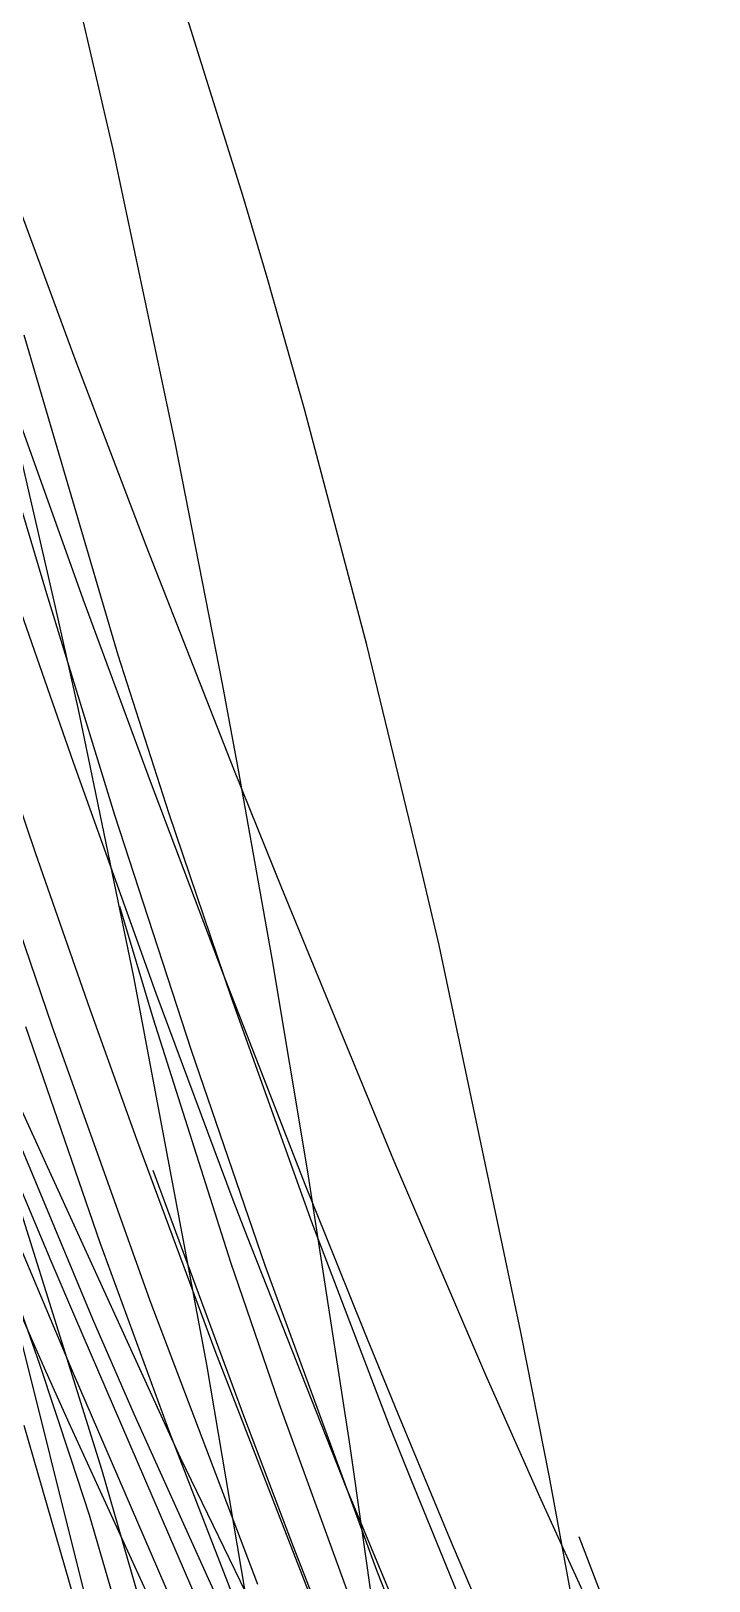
# Model space of a CAD drawing. Header units: metres. Extents: x -233 to 379, y -58 to 1087.
# Drawn here: x -177.23 to -160.62, y 305.97 to 343.96 of the extents above; entities that cross this region are included whole.
import ezdxf

# ---------------------------------------------------------------- set-up
doc = ezdxf.new("R2010")
doc.units = ezdxf.units.M

msp = doc.modelspace()

# ---------------------------------------------------------------- linework, layer by layer
for p, q in [((-175.221, 341.055, -1394.549), (-176.427, 346.26, -1389.996)), ((-172.042, 339.93, -1384.922), (-173.887, 345.833, -1378.51)), ((-173.692, 333.834, -1400.211), (-175.221, 341.055, -1394.549)), ((-177.704, 340.113, -1297.423), (-176.155, 335.923, -1296.128)), ((-171.443, 337.913, -1386.991), (-172.042, 339.93, -1384.922)), ((-170.527, 334.691, -1390.132), (-171.443, 337.913, -1386.991)), ((-177.409, 336.511, -1308.569), (-175.108, 328.669, -1306.305)), ((-178.146, 336.146, -1297.115), (-175.966, 330.045, -1295.14)), ((-176.155, 335.923, -1296.128), (-174.409, 331.331, -1294.827)), ((-169.004, 328.91, -1395.321), (-170.527, 334.691, -1390.132)), ((-176.638, 329.877, -1390.33), (-177.708, 334.527, -1385.994)), ((-172.544, 327.96, -1404.405), (-173.692, 333.834, -1400.211)), ((-177.444, 332.147, -1297.459), (-176.853, 330.17, -1296.77)), ((-174.409, 331.331, -1294.827), (-172.272, 325.873, -1293.401)), ((-176.853, 330.17, -1296.77), (-175.186, 324.749, -1294.965)), ((-177.537, 329.882, -1304.894), (-176.203, 326.035, -1303.851)), ((-176.072, 327.327, -1392.591), (-176.638, 329.877, -1390.33)), ((-175.966, 330.045, -1295.14), (-174.315, 325.57, -1293.844)), ((-175.108, 328.669, -1306.305), (-173.857, 324.778, -1305.304)), ((-167.636, 323.284, -1399.967), (-169.004, 328.91, -1395.321)), ((-178.524, 327.937, -1302.176), (-177.131, 323.824, -1301.134)), ((-172.156, 325.893, -1405.817), (-172.544, 327.96, -1404.405)), ((-174.71, 320.777, -1397.926), (-176.072, 327.327, -1392.591)), ((-176.203, 326.035, -1303.851), (-174.177, 320.38, -1302.443)), ((-174.315, 325.57, -1293.844), (-172.525, 320.844, -1292.57)), ((-172.272, 325.873, -1293.401), (-171.097, 322.956, -1292.686)), ((-171.323, 321.224, -1408.831), (-172.156, 325.893, -1405.817)), ((-175.186, 324.749, -1294.965), (-173.311, 318.981, -1293.204)), ((-173.857, 324.778, -1305.304), (-172.33, 320.268, -1304.21)), ((-177.131, 323.824, -1301.134), (-175.791, 319.988, -1300.238)), ((-178.089, 323.578, -1291.644), (-176.725, 319.575, -1290.552)), ((-167.231, 321.554, -1401.343), (-167.636, 323.284, -1399.967)), ((-171.097, 322.956, -1292.686), (-168.348, 316.287, -1291.114)), ((-175.067, 322.507, -1298.212), (-174.236, 319.747, -1297.681)), ((-165.226, 312.071, -1408.169), (-167.231, 321.554, -1401.343)), ((-170.448, 315.994, -1411.98), (-171.323, 321.224, -1408.831)), ((-172.923, 311.279, -1404.773), (-174.71, 320.777, -1397.926)), ((-172.525, 320.844, -1292.57), (-170.505, 315.654, -1291.256)), ((-174.177, 320.38, -1302.443), (-172.283, 315.314, -1301.295)), ((-172.33, 320.268, -1304.21), (-170.361, 314.773, -1302.958)), ((-175.791, 319.988, -1300.238), (-174.644, 316.797, -1299.54)), ((-177.368, 319.556, -1297.821), (-175.544, 314.27, -1296.422)), ((-176.725, 319.575, -1290.552), (-174.323, 312.845, -1288.834)), ((-174.236, 319.747, -1297.681), (-172.343, 313.785, -1296.622)), ((-173.311, 318.981, -1293.204), (-171.499, 313.714, -1291.731)), ((-177.02, 311.279, -1393.482), (-179.623, 318.702, -1389.151)), ((-178.226, 318.391, -1302.875), (-175.727, 312.395, -1301.591)), ((-175.501, 308.699, -1391.528), (-178.462, 318.152, -1386.472)), ((-177.496, 317.584, -1301.343), (-176.882, 316.215, -1300.929)), ((-178.246, 317.382, -1298.866), (-176.749, 313.82, -1297.871)), ((-174.644, 316.797, -1299.54), (-172.725, 311.62, -1298.469)), ((-176.882, 316.215, -1300.929), (-173.577, 308.998, -1298.841)), ((-168.348, 316.287, -1291.114), (-166.092, 311.023, -1289.926)), ((-178.162, 315.722, -1297.426), (-176.226, 311.121, -1296.18)), ((-174.247, 316.04, -1295.833), (-172.005, 309.957, -1294.279)), ((-169.41, 309.271, -1415.697), (-170.448, 315.994, -1411.98)), ((-172.283, 315.314, -1301.295), (-171.932, 314.406, -1301.101)), ((-170.505, 315.654, -1291.256), (-170.044, 314.502, -1290.977)), ((-170.361, 314.773, -1302.958), (-168.456, 309.782, -1301.892)), ((-178.299, 314.357, -1301.299), (-176.912, 311.195, -1300.516)), ((-175.544, 314.27, -1296.422), (-173.84, 309.613, -1295.304)), ((-171.932, 314.406, -1301.101), (-169.515, 308.275, -1299.824)), ((-170.044, 314.502, -1290.977), (-169.071, 312.086, -1290.399)), ((-176.749, 313.82, -1297.871), (-176.171, 312.462, -1297.511)), ((-172.343, 313.785, -1296.622), (-171.162, 310.33, -1296.078)), ((-171.499, 313.714, -1291.731), (-168.765, 306.238, -1289.82)), ((-174.323, 312.845, -1288.834), (-171.681, 305.894, -1287.182)), ((-177.649, 312.553, -1285.167), (-175.904, 305.571, -1283.905)), ((-176.171, 312.462, -1297.511), (-173.093, 305.336, -1295.707)), ((-175.727, 312.395, -1301.591), (-174.711, 310.07, -1301.127)), ((-169.071, 312.086, -1290.399), (-168.255, 310.093, -1289.931)), ((-164.523, 308.511, -1410.572), (-165.226, 312.071, -1408.169)), ((-172.725, 311.62, -1298.469), (-170.195, 305.11, -1297.216)), ((-176.255, 308.978, -1394.71), (-177.02, 311.279, -1393.482)), ((-176.912, 311.195, -1300.516), (-176.305, 309.843, -1300.195)), ((-171.304, 301.663, -1410.889), (-172.923, 311.279, -1404.773)), ((-176.226, 311.121, -1296.18), (-173.637, 305.139, -1294.702)), ((-166.092, 311.023, -1289.926), (-164.739, 307.971, -1289.247)), ((-174.711, 310.07, -1301.127), (-172.893, 306.028, -1300.346)), ((-171.162, 310.33, -1296.078), (-167.939, 301.502, -1294.825)), ((-168.255, 310.093, -1289.931), (-166.935, 306.924, -1289.198)), ((-175.208, 302.208, -1392.969), (-177.398, 309.777, -1389.585)), ((-176.305, 309.843, -1300.195), (-173.269, 303.232, -1298.687)), ((-173.84, 309.613, -1295.304), (-171.818, 304.397, -1294.163)), ((-172.005, 309.957, -1294.279), (-170.805, 306.814, -1293.533)), ((-168.456, 309.782, -1301.892), (-167.936, 308.48, -1301.627)), ((-168.594, 303.555, -1418.616), (-169.41, 309.271, -1415.697)), ((-175.802, 307.58, -1395.426), (-176.255, 308.978, -1394.71)), ((-173.577, 308.998, -1298.841), (-169.85, 301.305, -1296.851)), ((-174.025, 303.628, -1393.874), (-175.501, 308.699, -1391.528)), ((-167.936, 308.48, -1301.627), (-166.052, 303.882, -1300.706)), ((-163.378, 302.258, -1414.511), (-164.523, 308.511, -1410.572)), ((-169.515, 308.275, -1299.824), (-168.32, 305.385, -1299.256)), ((-164.739, 307.971, -1289.247), (-163.981, 306.297, -1288.875)), ((-172.929, 297.766, -1399.582), (-175.802, 307.58, -1395.426)), ((-163.804, 307.057, -1297.021), (-160.618, 298.755, -1295.907)), ((-170.805, 306.814, -1293.533), (-169.536, 303.568, -1292.79)), ((-166.935, 306.924, -1289.198), (-166.413, 305.696, -1288.919)), ((-168.765, 306.238, -1289.82), (-165.675, 298.461, -1288.061)), ((-163.981, 306.297, -1288.875), (-163.532, 305.317, -1288.657)), ((-172.893, 306.028, -1300.346), (-171.4, 302.837, -1299.752))]:
    msp.add_line(p, q)

doc.saveas('drawing.dxf')
